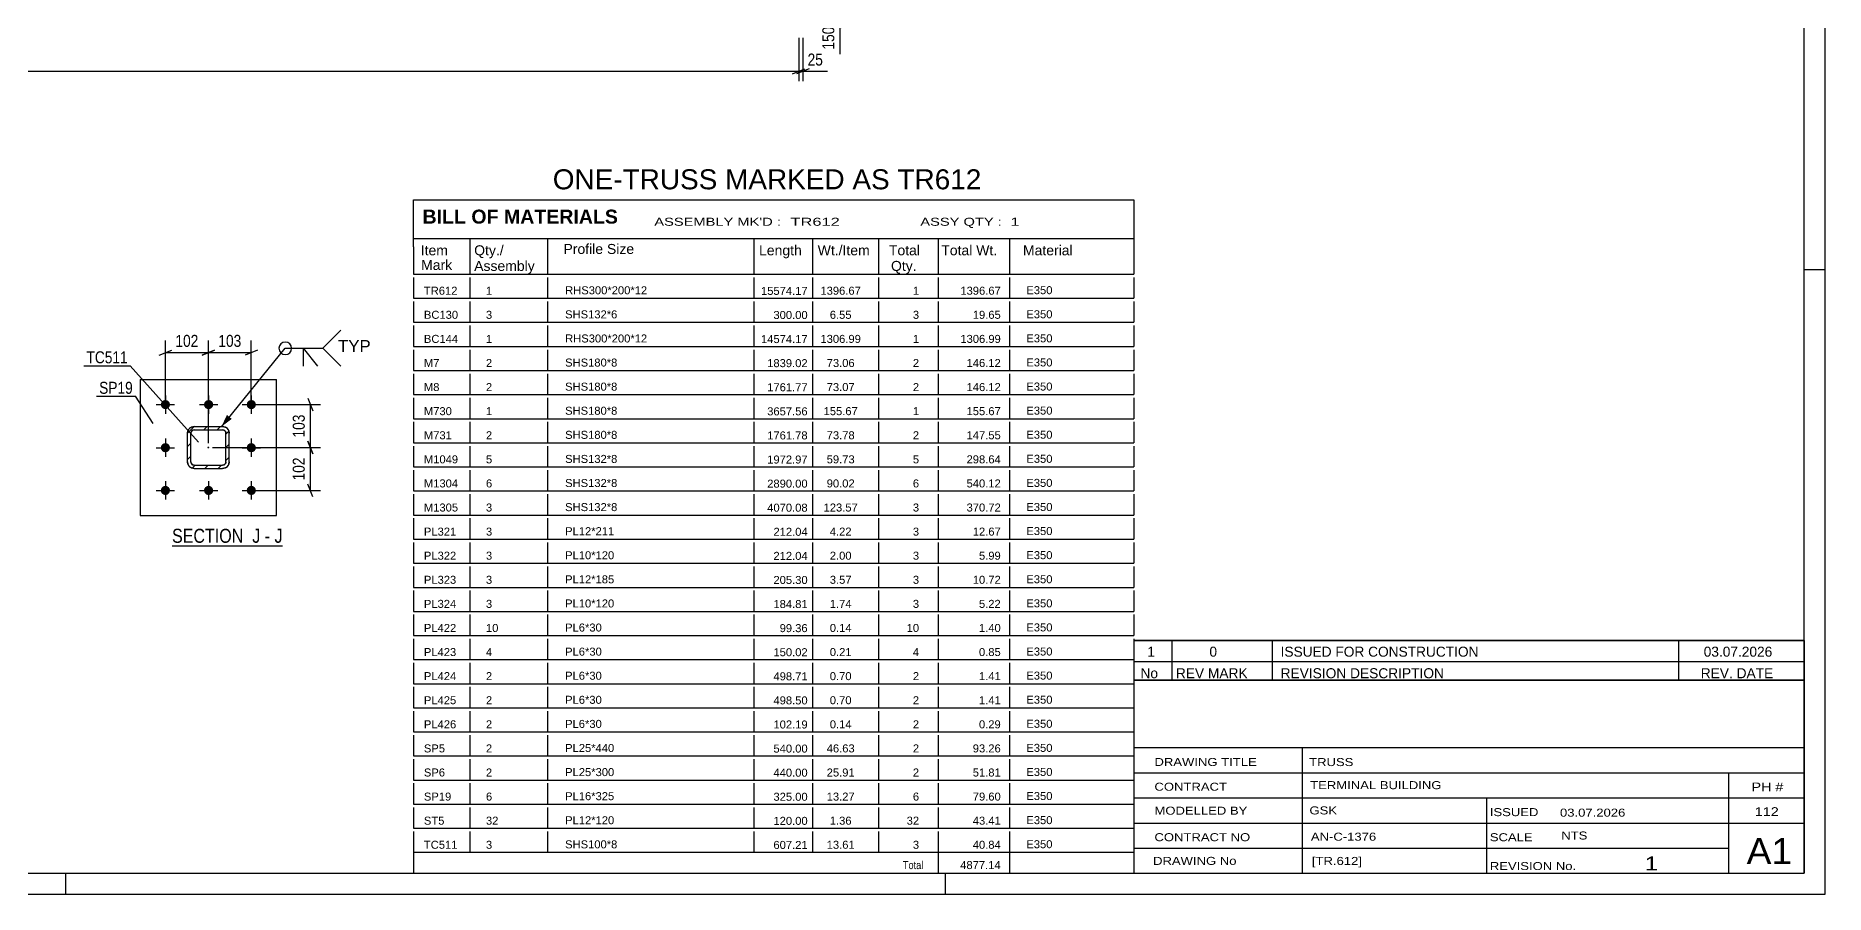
# Model space of a CAD drawing. Header units: millimetres. Extents: x -46 to 795, y -443 to 151.
# Drawn here: x 367.5 to 794.7, y -442.7 to -237.8 of the extents above; entities that cross this region are included whole.
import ezdxf

# ---------------------------------------------------------------- set-up
doc = ezdxf.new("R2010")
doc.units = ezdxf.units.MM
doc.linetypes.add('DXK_LINE_DOT2', pattern=[3.9198, 1.9599, -1.9599])
doc.linetypes.add('DXK_LINE_DOT3', pattern=[5.9187, 2.979, -0.9799, 0.9799, -0.9799])
doc.styles.add('Arial', font='ARIAL.TTF', dxfattribs={"height": 0.2})
doc.styles.add('Arial Bold', font='ARIALBD.TTF', dxfattribs={"height": 0.2})
doc.styles.add('Arial Narrow', font='ARIALN.TTF', dxfattribs={"height": 0.2})

# ---------------------------------------------------------------- blocks, each defined once
blk = doc.blocks.new('Unknown-761550593-18073')
at = {"color": 7, "linetype": 'Continuous'}
for p, q in [((629.69, -382.16), (789.69, -382.16)), ((789.69, -382.16), (629.69, -382.16)), ((629.69, -382.16), (629.69, -387.16)), ((638.69, -382.16), (638.69, -387.16)), ((662.69, -382.16), (662.69, -387.16)), ((759.69, -382.16), (759.69, -387.16)), ((789.69, -382.16), (789.69, -387.16)), ((629.69, -387.16), (789.69, -387.16)), ((629.69, -387.16), (629.69, -391.66)), ((629.69, -387.16), (789.69, -387.16)), ((638.69, -387.16), (638.69, -391.66)), ((662.69, -387.16), (662.69, -391.66)), ((759.69, -387.16), (759.69, -391.66)), ((789.69, -387.16), (789.69, -391.66)), ((789.69, -391.66), (629.69, -391.66))]:
    blk.add_line(p, q, dxfattribs=at)
at = {"color": 7, "linetype": 'Continuous', "style": 'Arial Narrow'}
for s, height, width, p in [('1', 2.39, 1.196471, (632.85, -386.02)), ('0', 2.39, 1.196471, (647.7, -386.02)), ('ISSUED FOR CONSTRUCTION', 2.3861, 1.196471, (664.69, -386.02)), ('03.07.2026', 2.386, 1.196471, (765.69, -386.02)), ('No', 2.386, 1.2, (631.24, -391.16)), ('REV MARK', 2.386, 1.2, (639.69, -391.16)), ('REVISION DESCRIPTION', 2.3861, 1.2, (664.69, -391.16)), ('REV. DATE', 2.386, 1.2, (764.98, -391.16))]:
    blk.add_text(s, height=height, dxfattribs=dict(at, width=width)).set_placement(p)
blk = doc.blocks.new('Unknown-761550593-1135')
at = {"color": 5, "linetype": 'Continuous'}
for p, q in [((794.69, -442.72), (794.69, 151.28)), ((789.69, -437.72), (789.69, 146.28)), ((794.69, -293.72), (789.69, -293.72)), ((-41.31, -437.72), (789.69, -437.72)), ((374.69, -442.72), (374.69, -437.72)), ((584.69, -442.72), (584.69, -437.72)), ((-46.31, -442.72), (794.69, -442.72))]:
    blk.add_line(p, q, dxfattribs=at)
blk = doc.blocks.new('Unknown-761550593-18070')
at = {"color": 7, "linetype": 'Continuous'}
for p, q in [((457.69, -276.96), (629.69, -276.96)), ((457.69, -288.21), (457.69, -276.96)), ((629.69, -276.96), (629.69, -288.21)), ((457.69, -286.21), (629.69, -286.21)), ((457.69, -288.21), (457.69, -293.21)), ((471.19, -286.21), (471.19, -294.71)), ((489.69, -286.21), (489.69, -294.71)), ((538.97, -286.21), (538.97, -294.71)), ((552.97, -286.21), (552.97, -294.71)), ((568.69, -286.21), (568.69, -294.71)), ((582.97, -286.21), (582.97, -294.71)), ((599.97, -286.21), (599.97, -294.71)), ((629.69, -288.21), (629.69, -294.71)), ((457.69, -293.21), (457.69, -294.71)), ((457.69, -294.71), (629.69, -294.71)), ((457.69, -295.49), (457.69, -300.46)), ((471.19, -295.49), (471.19, -300.46)), ((489.69, -295.49), (489.69, -300.46)), ((538.97, -295.49), (538.97, -300.46)), ((552.97, -295.49), (552.97, -300.46)), ((568.69, -295.49), (568.69, -300.46)), ((582.97, -295.49), (582.97, -300.46)), ((599.97, -295.49), (599.97, -300.46)), ((629.69, -295.49), (629.69, -300.46)), ((457.69, -300.46), (629.69, -300.46)), ((457.69, -301.24), (457.69, -306.21)), ((471.19, -301.24), (471.19, -306.21)), ((489.69, -301.24), (489.69, -306.21)), ((538.97, -301.24), (538.97, -306.21)), ((552.97, -301.24), (552.97, -306.21)), ((568.69, -301.24), (568.69, -306.21)), ((582.97, -301.24), (582.97, -306.21)), ((599.97, -301.24), (599.97, -306.21)), ((629.69, -301.24), (629.69, -306.21)), ((457.69, -306.21), (629.69, -306.21)), ((457.69, -306.99), (457.69, -311.96)), ((471.19, -306.99), (471.19, -311.96)), ((489.69, -306.99), (489.69, -311.96)), ((538.97, -306.99), (538.97, -311.96)), ((552.97, -306.99), (552.97, -311.96)), ((568.69, -306.99), (568.69, -311.96)), ((582.97, -306.99), (582.97, -311.96)), ((599.97, -306.99), (599.97, -311.96)), ((629.69, -306.99), (629.69, -311.96)), ((457.69, -311.96), (629.69, -311.96)), ((457.69, -312.74), (457.69, -317.71)), ((471.19, -312.74), (471.19, -317.71)), ((489.69, -312.74), (489.69, -317.71)), ((538.97, -312.74), (538.97, -317.71)), ((552.97, -312.74), (552.97, -317.71)), ((568.69, -312.74), (568.69, -317.71)), ((582.97, -312.74), (582.97, -317.71)), ((599.97, -312.74), (599.97, -317.71)), ((629.69, -312.74), (629.69, -317.71)), ((457.69, -317.71), (629.69, -317.71)), ((457.69, -318.49), (457.69, -323.46)), ((471.19, -318.49), (471.19, -323.46)), ((489.69, -318.49), (489.69, -323.46)), ((538.97, -318.49), (538.97, -323.46)), ((552.97, -318.49), (552.97, -323.46)), ((568.69, -318.49), (568.69, -323.46)), ((582.97, -318.49), (582.97, -323.46)), ((599.97, -318.49), (599.97, -323.46)), ((629.69, -318.49), (629.69, -323.46)), ((457.69, -323.46), (629.69, -323.46)), ((457.69, -324.24), (457.69, -329.21)), ((471.19, -324.24), (471.19, -329.21)), ((489.69, -324.24), (489.69, -329.21)), ((538.97, -324.24), (538.97, -329.21)), ((552.97, -324.24), (552.97, -329.21)), ((568.69, -324.24), (568.69, -329.21)), ((582.97, -324.24), (582.97, -329.21)), ((599.97, -324.24), (599.97, -329.21)), ((629.69, -324.24), (629.69, -329.21)), ((457.69, -329.21), (629.69, -329.21)), ((457.69, -329.99), (457.69, -334.96)), ((471.19, -329.99), (471.19, -334.96)), ((489.69, -329.99), (489.69, -334.96)), ((538.97, -329.99), (538.97, -334.96)), ((552.97, -329.99), (552.97, -334.96)), ((568.69, -329.99), (568.69, -334.96)), ((582.97, -329.99), (582.97, -334.96)), ((599.97, -329.99), (599.97, -334.96)), ((629.69, -329.99), (629.69, -334.96)), ((457.69, -334.96), (629.69, -334.96)), ((457.69, -335.74), (457.69, -340.72)), ((471.19, -335.74), (471.19, -340.72)), ((489.69, -335.74), (489.69, -340.72)), ((538.97, -335.74), (538.97, -340.72)), ((552.97, -335.74), (552.97, -340.72)), ((568.69, -335.74), (568.69, -340.72)), ((582.97, -335.74), (582.97, -340.72)), ((599.97, -335.74), (599.97, -340.72)), ((629.69, -335.74), (629.69, -340.72)), ((457.69, -340.72), (629.69, -340.72)), ((457.69, -341.49), (457.69, -346.47)), ((471.19, -341.49), (471.19, -346.47)), ((489.69, -341.49), (489.69, -346.47)), ((538.97, -341.49), (538.97, -346.47)), ((552.97, -341.49), (552.97, -346.47)), ((568.69, -341.49), (568.69, -346.47)), ((582.97, -341.49), (582.97, -346.47)), ((599.97, -341.49), (599.97, -346.47)), ((629.69, -341.49), (629.69, -346.47)), ((457.69, -346.47), (629.69, -346.47)), ((457.69, -347.24), (457.69, -352.22)), ((471.19, -347.24), (471.19, -352.22)), ((489.69, -347.24), (489.69, -352.22)), ((538.97, -347.24), (538.97, -352.22)), ((552.97, -347.24), (552.97, -352.22)), ((568.69, -347.24), (568.69, -352.22)), ((582.97, -347.24), (582.97, -352.22)), ((599.97, -347.24), (599.97, -352.22)), ((629.69, -347.24), (629.69, -352.22)), ((457.69, -352.22), (629.69, -352.22)), ((457.69, -352.99), (457.69, -357.97)), ((471.19, -352.99), (471.19, -357.97)), ((489.69, -352.99), (489.69, -357.97)), ((538.97, -352.99), (538.97, -357.97)), ((552.97, -352.99), (552.97, -357.97)), ((568.69, -352.99), (568.69, -357.97)), ((582.97, -352.99), (582.97, -357.97)), ((599.97, -352.99), (599.97, -357.97)), ((629.69, -352.99), (629.69, -357.97)), ((457.69, -357.97), (629.69, -357.97)), ((457.69, -358.74), (457.69, -363.72)), ((471.19, -358.74), (471.19, -363.72)), ((489.69, -358.74), (489.69, -363.72)), ((538.97, -358.74), (538.97, -363.72)), ((552.97, -358.74), (552.97, -363.72)), ((568.69, -358.74), (568.69, -363.72)), ((582.97, -358.74), (582.97, -363.72)), ((599.97, -358.74), (599.97, -363.72)), ((629.69, -358.74), (629.69, -363.72)), ((457.69, -363.72), (629.69, -363.72)), ((457.69, -364.49), (457.69, -369.47)), ((471.19, -364.49), (471.19, -369.47)), ((489.69, -364.49), (489.69, -369.47)), ((538.97, -364.49), (538.97, -369.47)), ((552.97, -364.49), (552.97, -369.47)), ((568.69, -364.49), (568.69, -369.47)), ((582.97, -364.49), (582.97, -369.47)), ((599.97, -364.49), (599.97, -369.47)), ((629.69, -364.49), (629.69, -369.47)), ((457.69, -369.47), (629.69, -369.47)), ((457.69, -370.24), (457.69, -375.22)), ((471.19, -370.24), (471.19, -375.22)), ((489.69, -370.24), (489.69, -375.22)), ((538.97, -370.24), (538.97, -375.22)), ((552.97, -370.24), (552.97, -375.22)), ((568.69, -370.24), (568.69, -375.22)), ((582.97, -370.24), (582.97, -375.22)), ((599.97, -370.24), (599.97, -375.22)), ((629.69, -370.24), (629.69, -375.22)), ((457.69, -375.22), (629.69, -375.22)), ((457.69, -375.99), (457.69, -380.97)), ((471.19, -375.99), (471.19, -380.97)), ((489.69, -375.99), (489.69, -380.97)), ((538.97, -375.99), (538.97, -380.97)), ((552.97, -375.99), (552.97, -380.97)), ((568.69, -375.99), (568.69, -380.97)), ((582.97, -375.99), (582.97, -380.97)), ((599.97, -375.99), (599.97, -380.97)), ((629.69, -375.99), (629.69, -380.97)), ((457.69, -380.97), (629.69, -380.97)), ((457.69, -381.74), (457.69, -386.72)), ((471.19, -381.74), (471.19, -386.72)), ((489.69, -381.74), (489.69, -386.72)), ((538.97, -381.74), (538.97, -386.72)), ((552.97, -381.74), (552.97, -386.72)), ((568.69, -381.74), (568.69, -386.72)), ((582.97, -381.74), (582.97, -386.72)), ((599.97, -381.74), (599.97, -386.72)), ((629.69, -381.74), (629.69, -386.72)), ((457.69, -386.72), (629.69, -386.72)), ((457.69, -387.49), (457.69, -392.47)), ((471.19, -387.49), (471.19, -392.47)), ((489.69, -387.49), (489.69, -392.47)), ((538.97, -387.49), (538.97, -392.47)), ((552.97, -387.49), (552.97, -392.47)), ((568.69, -387.49), (568.69, -392.47)), ((582.97, -387.49), (582.97, -392.47)), ((599.97, -387.49), (599.97, -392.47)), ((629.69, -387.49), (629.69, -392.47)), ((457.69, -392.47), (629.69, -392.47)), ((457.69, -393.24), (457.69, -398.22)), ((471.19, -393.24), (471.19, -398.22)), ((489.69, -393.24), (489.69, -398.22)), ((538.97, -393.24), (538.97, -398.22)), ((552.97, -393.24), (552.97, -398.22)), ((568.69, -393.24), (568.69, -398.22)), ((582.97, -393.24), (582.97, -398.22)), ((599.97, -393.24), (599.97, -398.22)), ((629.69, -393.24), (629.69, -398.22)), ((457.69, -398.22), (629.69, -398.22)), ((457.69, -398.99), (457.69, -403.97)), ((471.19, -398.99), (471.19, -403.97)), ((489.69, -398.99), (489.69, -403.97)), ((538.97, -398.99), (538.97, -403.97)), ((552.97, -398.99), (552.97, -403.97)), ((568.69, -398.99), (568.69, -403.97)), ((582.97, -398.99), (582.97, -403.97)), ((599.97, -398.99), (599.97, -403.97)), ((629.69, -398.99), (629.69, -403.97)), ((457.69, -403.97), (629.69, -403.97)), ((457.69, -404.74), (457.69, -409.72)), ((471.19, -404.74), (471.19, -409.72)), ((489.69, -404.74), (489.69, -409.72)), ((538.97, -404.74), (538.97, -409.72)), ((552.97, -404.74), (552.97, -409.72)), ((568.69, -404.74), (568.69, -409.72)), ((582.97, -404.74), (582.97, -409.72)), ((599.97, -404.74), (599.97, -409.72)), ((629.69, -404.74), (629.69, -409.72)), ((457.69, -409.72), (629.69, -409.72)), ((457.69, -410.49), (457.69, -415.47)), ((471.19, -410.49), (471.19, -415.47)), ((489.69, -410.49), (489.69, -415.47)), ((538.97, -410.49), (538.97, -415.47)), ((552.97, -410.49), (552.97, -415.47)), ((568.69, -410.49), (568.69, -415.47)), ((582.97, -410.49), (582.97, -415.47)), ((599.97, -410.49), (599.97, -415.47)), ((629.69, -410.49), (629.69, -415.47)), ((457.69, -415.47), (629.69, -415.47)), ((457.69, -416.24), (457.69, -421.22)), ((471.19, -416.24), (471.19, -421.22)), ((489.69, -416.24), (489.69, -421.22)), ((538.97, -416.24), (538.97, -421.22)), ((552.97, -416.24), (552.97, -421.22)), ((568.69, -416.24), (568.69, -421.22)), ((582.97, -416.24), (582.97, -421.22)), ((599.97, -416.24), (599.97, -421.22)), ((629.69, -416.24), (629.69, -421.22)), ((457.69, -421.22), (629.69, -421.22)), ((457.69, -421.99), (457.69, -426.97)), ((471.19, -421.99), (471.19, -426.97)), ((489.69, -421.99), (489.69, -426.97)), ((538.97, -421.99), (538.97, -426.97)), ((552.97, -421.99), (552.97, -426.97)), ((568.69, -421.99), (568.69, -426.97)), ((582.97, -421.99), (582.97, -426.97)), ((599.97, -421.99), (599.97, -426.97)), ((629.69, -421.99), (629.69, -426.97)), ((457.69, -426.97), (629.69, -426.97)), ((457.69, -427.74), (457.69, -432.72)), ((471.19, -427.74), (471.19, -432.72)), ((489.69, -427.74), (489.69, -432.72)), ((538.97, -427.74), (538.97, -432.72)), ((552.97, -427.74), (552.97, -432.72)), ((568.69, -427.74), (568.69, -432.72)), ((582.97, -427.74), (582.97, -432.72)), ((599.97, -427.74), (599.97, -432.72)), ((629.69, -427.74), (629.69, -432.72)), ((457.69, -432.72), (629.69, -432.72)), ((457.69, -432.72), (629.69, -432.72)), ((457.69, -432.72), (457.69, -437.72)), ((582.97, -432.72), (582.97, -437.72)), ((599.97, -432.72), (599.97, -437.72)), ((629.69, -432.72), (629.69, -437.72)), ((457.69, -437.72), (629.69, -437.72))]:
    blk.add_line(p, q, dxfattribs=at)
at = {"color": 7}
for s, height, style, p in [('BILL OF MATERIALS', 3.3405, 'Arial Bold', (459.85, -282.65)), ('Profile Size', 2.3877, 'Arial', (493.51, -289.89)), ('Mark', 2.388, 'Arial', (459.53, -293.71))]:
    blk.add_text(s, height=height, dxfattribs=dict(at, style=style)).set_placement(p)
at = {"color": 7, "linetype": 'Continuous', "style": 'Arial Narrow'}
for s, height, width, p in [("ASSEMBLY MK'D :", 1.9089, 1.6, (515.19, -283.16)), ('TR612', 1.909, 1.794707, (547.69, -283.16)), ('ASSY QTY :', 1.909, 1.6, (578.69, -283.16)), ('1', 1.91, 1.794707, (600.19, -283.16))]:
    blk.add_text(s, height=height, dxfattribs=dict(at, width=width)).set_placement(p)
at = {"color": 7, "linetype": 'Continuous'}
for s, height, style, p in [('Item', 2.388, 'Arial', (459.44, -290.21)), ('Qty./', 2.388, 'Arial', (472.19, -290.21)), ('Length', 2.388, 'Arial', (540.19, -290.21)), ('Wt./Item', 2.388, 'Arial', (554.19, -290.21)), ('Total', 2.388, 'Arial', (571.19, -290.21)), ('Total Wt.', 2.388, 'Arial', (583.69, -290.21)), ('Material', 2.388, 'Arial', (603.19, -290.21)), ('Assembly', 2.388, 'Arial', (472.19, -293.94)), ('Qty.', 2.388, 'Arial', (571.69, -293.94)), ('TR612', 1.91, 'Arial', (460.19, -299.62)), ('1', 1.91, 'Arial', (475, -299.62)), ('RHS300*200*12', 1.9102, 'Arial', (493.9, -299.52)), ('15574.17', 1.91, 'Arial', (540.66, -299.66)), ('1396.67', 1.91, 'Arial', (554.85, -299.62)), ('1', 1.91, 'Arial', (576.91, -299.62)), ('1396.67', 1.91, 'Arial', (588.25, -299.62)), ('E350', 1.91, 'Arial', (604, -299.49)), ('BC130', 1.91, 'Arial', (460.19, -305.37)), ('3', 1.91, 'Arial', (475, -305.37)), ('SHS132*6', 1.91, 'Arial', (493.9, -305.27)), ('300.00', 1.91, 'Arial', (543.63, -305.41)), ('6.55', 1.91, 'Arial', (557.08, -305.37)), ('3', 1.91, 'Arial', (576.91, -305.37)), ('19.65', 1.91, 'Arial', (591.21, -305.37)), ('E350', 1.91, 'Arial', (604, -305.24)), ('BC144', 1.91, 'Arial', (460.19, -311.12)), ('1', 1.91, 'Arial', (475, -311.12)), ('RHS300*200*12', 1.9102, 'Arial', (493.9, -311.02)), ('14574.17', 1.91, 'Arial', (540.66, -311.16)), ('1306.99', 1.91, 'Arial', (554.85, -311.12)), ('1', 1.91, 'Arial', (576.91, -311.12)), ('1306.99', 1.91, 'Arial', (588.25, -311.12)), ('E350', 1.91, 'Arial', (604, -310.99)), ('M7', 1.91, 'Arial', (460.19, -316.87)), ('2', 1.91, 'Arial', (475, -316.87)), ('SHS180*8', 1.91, 'Arial', (493.9, -316.77)), ('1839.02', 1.91, 'Arial', (542.14, -316.91)), ('73.06', 1.91, 'Arial', (556.34, -316.87)), ('2', 1.91, 'Arial', (576.91, -316.87)), ('146.12', 1.91, 'Arial', (589.73, -316.87)), ('E350', 1.91, 'Arial', (604, -316.74)), ('M8', 1.91, 'Arial', (460.19, -322.62)), ('2', 1.91, 'Arial', (475, -322.62)), ('SHS180*8', 1.91, 'Arial', (493.9, -322.52)), ('1761.77', 1.91, 'Arial', (542.14, -322.66)), ('73.07', 1.91, 'Arial', (556.34, -322.62)), ('2', 1.91, 'Arial', (576.91, -322.62)), ('146.12', 1.91, 'Arial', (589.73, -322.62)), ('E350', 1.91, 'Arial', (604, -322.49)), ('M730', 1.91, 'Arial', (460.19, -328.37)), ('1', 1.91, 'Arial', (475, -328.37)), ('SHS180*8', 1.91, 'Arial', (493.9, -328.27)), ('3657.56', 1.91, 'Arial', (542.14, -328.41)), ('155.67', 1.91, 'Arial', (555.6, -328.37)), ('1', 1.91, 'Arial', (576.91, -328.37)), ('155.67', 1.91, 'Arial', (589.73, -328.37)), ('E350', 1.91, 'Arial', (604, -328.24)), ('M731', 1.91, 'Arial', (460.19, -334.12)), ('2', 1.91, 'Arial', (475, -334.12)), ('SHS180*8', 1.91, 'Arial', (493.9, -334.02)), ('1761.78', 1.91, 'Arial', (542.14, -334.16)), ('73.78', 1.91, 'Arial', (556.34, -334.12)), ('2', 1.91, 'Arial', (576.91, -334.12)), ('147.55', 1.91, 'Arial', (589.73, -334.12)), ('E350', 1.91, 'Arial', (604, -333.99)), ('M1049', 1.91, 'Arial', (460.19, -339.87)), ('5', 1.91, 'Arial', (475, -339.87)), ('SHS132*8', 1.91, 'Arial', (493.9, -339.77)), ('1972.97', 1.91, 'Arial', (542.14, -339.91)), ('59.73', 1.91, 'Arial', (556.34, -339.87)), ('5', 1.91, 'Arial', (576.91, -339.87)), ('298.64', 1.91, 'Arial', (589.73, -339.87)), ('E350', 1.91, 'Arial', (604, -339.74)), ('M1304', 1.91, 'Arial', (460.19, -345.62)), ('6', 1.91, 'Arial', (475, -345.62)), ('SHS132*8', 1.91, 'Arial', (493.9, -345.52)), ('2890.00', 1.91, 'Arial', (542.14, -345.66)), ('90.02', 1.91, 'Arial', (556.34, -345.62)), ('6', 1.91, 'Arial', (576.91, -345.62)), ('540.12', 1.91, 'Arial', (589.73, -345.62)), ('E350', 1.91, 'Arial', (604, -345.49)), ('M1305', 1.91, 'Arial', (460.19, -351.37)), ('3', 1.91, 'Arial', (475, -351.37)), ('SHS132*8', 1.91, 'Arial', (493.9, -351.27)), ('4070.08', 1.91, 'Arial', (542.14, -351.41)), ('123.57', 1.91, 'Arial', (555.6, -351.37)), ('3', 1.91, 'Arial', (576.91, -351.37)), ('370.72', 1.91, 'Arial', (589.73, -351.37)), ('E350', 1.91, 'Arial', (604, -351.24)), ('PL321', 1.91, 'Arial', (460.19, -357.12)), ('3', 1.91, 'Arial', (475, -357.12)), ('PL12*211', 1.91, 'Arial', (493.9, -357.02)), ('212.04', 1.91, 'Arial', (543.63, -357.16)), ('4.22', 1.91, 'Arial', (557.08, -357.12)), ('3', 1.91, 'Arial', (576.91, -357.12)), ('12.67', 1.91, 'Arial', (591.21, -357.12)), ('E350', 1.91, 'Arial', (604, -356.99)), ('PL322', 1.91, 'Arial', (460.19, -362.87)), ('3', 1.91, 'Arial', (475, -362.87)), ('PL10*120', 1.91, 'Arial', (493.9, -362.77)), ('212.04', 1.91, 'Arial', (543.63, -362.91)), ('2.00', 1.91, 'Arial', (557.08, -362.87)), ('3', 1.91, 'Arial', (576.91, -362.87)), ('5.99', 1.91, 'Arial', (592.69, -362.87)), ('E350', 1.91, 'Arial', (604, -362.74)), ('PL323', 1.91, 'Arial', (460.19, -368.62)), ('3', 1.91, 'Arial', (475, -368.62)), ('PL12*185', 1.91, 'Arial', (493.9, -368.52)), ('205.30', 1.91, 'Arial', (543.63, -368.66)), ('3.57', 1.91, 'Arial', (557.08, -368.62)), ('3', 1.91, 'Arial', (576.91, -368.62)), ('10.72', 1.91, 'Arial', (591.21, -368.62)), ('E350', 1.91, 'Arial', (604, -368.49)), ('PL324', 1.91, 'Arial', (460.19, -374.37)), ('3', 1.91, 'Arial', (475, -374.37)), ('PL10*120', 1.91, 'Arial', (493.9, -374.27)), ('184.81', 1.91, 'Arial', (543.63, -374.41)), ('1.74', 1.91, 'Arial', (557.08, -374.37)), ('3', 1.91, 'Arial', (576.91, -374.37)), ('5.22', 1.91, 'Arial', (592.69, -374.37)), ('E350', 1.91, 'Arial', (604, -374.24)), ('PL422', 1.91, 'Arial', (460.19, -380.12)), ('10', 1.91, 'Arial', (475, -380.12)), ('PL6*30', 1.91, 'Arial', (493.9, -380.02)), ('99.36', 1.91, 'Arial', (545.11, -380.16)), ('0.14', 1.91, 'Arial', (557.08, -380.12)), ('10', 1.91, 'Arial', (575.43, -380.12)), ('1.40', 1.91, 'Arial', (592.69, -380.12)), ('E350', 1.91, 'Arial', (604, -379.99)), ('PL423', 1.91, 'Arial', (460.19, -385.87)), ('4', 1.91, 'Arial', (475, -385.87)), ('PL6*30', 1.91, 'Arial', (493.9, -385.77)), ('150.02', 1.91, 'Arial', (543.63, -385.91)), ('0.21', 1.91, 'Arial', (557.08, -385.87)), ('4', 1.91, 'Arial', (576.91, -385.87)), ('0.85', 1.91, 'Arial', (592.69, -385.87)), ('E350', 1.91, 'Arial', (604, -385.74)), ('PL424', 1.91, 'Arial', (460.19, -391.62)), ('2', 1.91, 'Arial', (475, -391.62)), ('PL6*30', 1.91, 'Arial', (493.9, -391.52)), ('498.71', 1.91, 'Arial', (543.63, -391.66)), ('0.70', 1.91, 'Arial', (557.08, -391.62)), ('2', 1.91, 'Arial', (576.91, -391.62)), ('1.41', 1.91, 'Arial', (592.69, -391.62)), ('E350', 1.91, 'Arial', (604, -391.49)), ('PL425', 1.91, 'Arial', (460.19, -397.37)), ('2', 1.91, 'Arial', (475, -397.37)), ('PL6*30', 1.91, 'Arial', (493.9, -397.27)), ('498.50', 1.91, 'Arial', (543.63, -397.41)), ('0.70', 1.91, 'Arial', (557.08, -397.37)), ('2', 1.91, 'Arial', (576.91, -397.37)), ('1.41', 1.91, 'Arial', (592.69, -397.37)), ('E350', 1.91, 'Arial', (604, -397.24)), ('PL426', 1.91, 'Arial', (460.19, -403.12)), ('2', 1.91, 'Arial', (475, -403.12)), ('PL6*30', 1.91, 'Arial', (493.9, -403.02)), ('102.19', 1.91, 'Arial', (543.63, -403.16)), ('0.14', 1.91, 'Arial', (557.08, -403.12)), ('2', 1.91, 'Arial', (576.91, -403.12)), ('0.29', 1.91, 'Arial', (592.69, -403.12)), ('E350', 1.91, 'Arial', (604, -402.99)), ('SP5', 1.91, 'Arial', (460.19, -408.87)), ('2', 1.91, 'Arial', (475, -408.87)), ('PL25*440', 1.91, 'Arial', (493.9, -408.77)), ('540.00', 1.91, 'Arial', (543.63, -408.91)), ('46.63', 1.91, 'Arial', (556.34, -408.87)), ('2', 1.91, 'Arial', (576.91, -408.87)), ('93.26', 1.91, 'Arial', (591.21, -408.87)), ('E350', 1.91, 'Arial', (604, -408.74)), ('SP6', 1.91, 'Arial', (460.19, -414.62)), ('2', 1.91, 'Arial', (475, -414.62)), ('PL25*300', 1.91, 'Arial', (493.9, -414.52)), ('440.00', 1.91, 'Arial', (543.63, -414.66)), ('25.91', 1.91, 'Arial', (556.34, -414.62)), ('2', 1.91, 'Arial', (576.91, -414.62)), ('51.81', 1.91, 'Arial', (591.21, -414.62)), ('E350', 1.91, 'Arial', (604, -414.49)), ('SP19', 1.91, 'Arial', (460.19, -420.37)), ('6', 1.91, 'Arial', (475, -420.37)), ('PL16*325', 1.91, 'Arial', (493.9, -420.27)), ('325.00', 1.91, 'Arial', (543.63, -420.41)), ('13.27', 1.91, 'Arial', (556.34, -420.37)), ('6', 1.91, 'Arial', (576.91, -420.37)), ('79.60', 1.91, 'Arial', (591.21, -420.37)), ('E350', 1.91, 'Arial', (604, -420.24)), ('ST5', 1.91, 'Arial', (460.19, -426.12)), ('32', 1.91, 'Arial', (475, -426.12)), ('PL12*120', 1.91, 'Arial', (493.9, -426.02)), ('120.00', 1.91, 'Arial', (543.63, -426.16)), ('1.36', 1.91, 'Arial', (557.08, -426.12)), ('32', 1.91, 'Arial', (575.43, -426.12)), ('43.41', 1.91, 'Arial', (591.21, -426.12)), ('E350', 1.91, 'Arial', (604, -425.99)), ('TC511', 1.91, 'Arial', (460.19, -431.87)), ('3', 1.91, 'Arial', (475, -431.87)), ('SHS100*8', 1.91, 'Arial', (493.9, -431.77)), ('607.21', 1.91, 'Arial', (543.63, -431.91)), ('13.61', 1.91, 'Arial', (556.34, -431.87)), ('3', 1.91, 'Arial', (576.91, -431.87)), ('40.84', 1.91, 'Arial', (591.21, -431.87)), ('E350', 1.91, 'Arial', (604, -431.74)), ('Total', 1.909, 'Arial Narrow', (574.53, -436.72)), ('4877.14', 1.91, 'Arial', (588.21, -436.72))]:
    blk.add_text(s, height=height, dxfattribs=dict(at, style=style)).set_placement(p)
blk = doc.blocks.new('Unknown-761550593-18071')
at = {"color": 2, "linetype": 'Continuous'}
blk.add_line((483.69, -276.96), (601.19, -276.96), dxfattribs=at)
at = {"color": 7, "style": 'Arial'}
blk.add_text('ONE-TRUSS MARKED AS TR612', height=4.7754, dxfattribs=at).set_placement((490.95, -274.46))
blk = doc.blocks.new('Unknown-761550593-18072')
at = {"color": 7, "linetype": 'Continuous'}
for p, q in [((629.69, -391.66), (789.69, -391.66)), ((629.69, -391.67), (629.69, -437.72)), ((789.69, -391.72), (789.69, -437.72)), ((629.69, -407.72), (789.69, -407.72)), ((669.83, -407.72), (669.83, -437.72)), ((629.69, -413.72), (789.69, -413.72)), ((771.69, -437.66), (771.69, -413.66)), ((629.69, -419.72), (789.69, -419.72)), ((713.83, -419.72), (713.83, -437.72)), ((629.69, -425.72), (789.69, -425.72)), ((629.69, -431.72), (771.69, -431.72)), ((629.69, -437.72), (789.69, -437.72))]:
    blk.add_line(p, q, dxfattribs=at)
at = {"color": 7, "style": 'Arial Narrow'}
for s, height, width, p in [('DRAWING TITLE', 1.9089, 1.425378, (634.58, -412.11)), ('TRUSS ', 1.909, 1.425378, (671.5, -412.13)), ('CONTRACT', 1.909, 1.425378, (634.58, -418.01)), ('TERMINAL BUILDING', 1.9089, 1.425378, (671.75, -417.64)), ('MODELLED BY', 1.9089, 1.425378, (634.58, -423.73)), ('GSK', 1.909, 1.425378, (671.58, -423.67)), ('ISSUED', 1.909, 1.425378, (714.63, -424.08)), ('03.07.2026', 1.909, 1.425378, (731.38, -424.2)), ('CONTRACT NO', 1.9089, 1.425378, (634.58, -430.06)), ('AN-C-1376', 1.909, 1.425378, (671.92, -429.94)), ('SCALE', 1.909, 1.425378, (714.63, -430.07)), ('A1', 6.204, 1.25, (775.93, -435.52)), ('DRAWING No', 1.909, 1.425378, (634.25, -435.72)), ('[TR.612]', 1.909, 1.425378, (672.16, -435.73)), ('REVISION No.', 1.9089, 1.425378, (714.63, -436.95)), ('1', 3.34, 1.5, (751.61, -437.04))]:
    blk.add_text(s, height=height, dxfattribs=dict(at, width=width)).set_placement(p)
at = {"color": 7, "linetype": 'Continuous', "style": 'Arial Narrow'}
for s, height, width, p in [('PH #', 2.1, 1.42538, (777.09, -418.16)), ('112', 2.1, 1.42538, (777.88, -424.06)), ('NTS', 1.909, 1.425378, (731.69, -429.66))]:
    blk.add_text(s, height=height, dxfattribs=dict(at, width=width)).set_placement(p)
blk = doc.blocks.new('Unknown-761550593-17 - 13718')
at = {"color": 6, "linetype": 'Continuous'}
blk.add_line((400.07, -359.59), (426.44, -359.59), dxfattribs=at)
at = {"color": 0, "linetype": 'Continuous'}
blk.add_wipeout([(418.18, -358.84), (418.18, -355.34), (400.07, -355.34), (400.07, -358.84)], dxfattribs=at)
at = {"color": 7, "linetype": 'Continuous', "style": 'Arial Narrow'}
blk.add_text('SECTION ', height=3.34, dxfattribs=at).set_placement((400.07, -358.84))
at = {"color": 0, "linetype": 'Continuous'}
blk.add_wipeout([(421.15, -358.84), (421.15, -355.34), (419.23, -355.34), (419.23, -358.84)], dxfattribs=at)
blk.add_wipeout([(423.48, -358.84), (423.48, -355.34), (422.2, -355.34), (422.2, -358.84)], dxfattribs=at)
at = {"color": 7, "linetype": 'Continuous', "style": 'Arial Narrow'}
blk.add_text('J', height=3.34, dxfattribs=at).set_placement((419.23, -358.84))
at = {"color": 0, "linetype": 'Continuous'}
blk.add_wipeout([(426.44, -358.84), (426.44, -355.34), (424.53, -355.34), (424.53, -358.84)], dxfattribs=at)
at = {"color": 7, "linetype": 'Continuous', "style": 'Arial Narrow'}
for s, p in [('-', (422.2, -358.84)), ('J', (424.53, -358.84))]:
    blk.add_text(s, height=3.34, dxfattribs=at).set_placement(p)
blk = doc.blocks.new('Part-761550593-13750 - 13718')
at = {"linetype": 'Continuous'}
h = blk.add_hatch(dxfattribs=at)
h.set_pattern_fill('', scale=0.7, style=0, pattern_type=0)
h.set_pattern_definition([(45, (405.3387, -331.0908), (-1.57154, 1.57154), [])])
h.paths.add_polyline_path([(412.14, -331.09), (405.34, -331.09), (404.73, -331.21), (404.21, -331.56), (403.86, -332.08), (403.74, -332.69), (403.74, -339.49), (403.86, -340.1), (404.21, -340.62), (404.73, -340.97), (405.34, -341.09), (412.14, -341.09), (412.75, -340.97), (413.27, -340.62), (413.62, -340.1), (413.74, -339.49), (413.74, -332.69), (413.62, -332.08), (413.27, -331.56), (412.75, -331.21)])
h.paths.add_polyline_path([(412.88, -332.38), (412.94, -332.69), (412.94, -339.49), (412.88, -339.8), (412.7, -340.06), (412.44, -340.23), (412.14, -340.29), (405.34, -340.29), (405.03, -340.23), (404.77, -340.06), (404.6, -339.8), (404.54, -339.49), (404.54, -332.69), (404.6, -332.38), (404.77, -332.13), (405.03, -331.95), (405.34, -331.89), (412.14, -331.89), (412.44, -331.95), (412.7, -332.13)])
blk.add_hatch(color=30, dxfattribs=at).paths.add_polyline_path([(408.74, -336.19, -1), (408.74, -335.99, -1)])
at = {"color": 7, "linetype": 'DXK_LINE_DOT2'}
for p, q in [((403.74, -332.69), (403.86, -332.08)), ((403.74, -339.49), (403.74, -332.69)), ((404.6, -332.38), (404.54, -332.69)), ((404.54, -339.49), (404.54, -332.69)), ((404.73, -331.21), (405.34, -331.09)), ((405.34, -331.89), (405.03, -331.95)), ((405.34, -331.09), (412.14, -331.09)), ((405.34, -331.89), (412.14, -331.89)), ((412.14, -331.09), (412.75, -331.21)), ((412.44, -331.95), (412.14, -331.89)), ((412.94, -332.69), (412.88, -332.38)), ((412.94, -339.49), (412.94, -332.69)), ((413.62, -332.08), (413.74, -332.69)), ((413.74, -339.49), (413.74, -332.69)), ((403.86, -340.1), (403.74, -339.49)), ((404.54, -339.49), (404.6, -339.8)), ((405.34, -341.09), (404.73, -340.97)), ((405.03, -340.23), (405.34, -340.29)), ((405.34, -340.29), (412.14, -340.29)), ((405.34, -341.09), (412.14, -341.09)), ((412.14, -340.29), (412.44, -340.23)), ((412.75, -340.97), (412.14, -341.09)), ((412.88, -339.8), (412.94, -339.49)), ((413.74, -339.49), (413.62, -340.1))]:
    blk.add_line(p, q, dxfattribs=at)
at = {"color": 2, "linetype": 'Continuous'}
for p, q in [((403.86, -332.08), (403.74, -332.69)), ((403.74, -339.49), (403.74, -332.69)), ((404.54, -332.69), (404.6, -332.38)), ((404.54, -339.49), (404.54, -332.69)), ((405.34, -331.09), (404.73, -331.21)), ((405.03, -331.95), (405.34, -331.89)), ((405.34, -331.09), (412.14, -331.09)), ((405.34, -331.89), (412.14, -331.89)), ((412.75, -331.21), (412.14, -331.09)), ((412.14, -331.89), (412.44, -331.95)), ((412.88, -332.38), (412.94, -332.69)), ((412.94, -339.49), (412.94, -332.69)), ((413.74, -332.69), (413.62, -332.08)), ((413.74, -339.49), (413.74, -332.69)), ((403.74, -339.49), (403.86, -340.1)), ((404.6, -339.8), (404.54, -339.49)), ((404.73, -340.97), (405.34, -341.09)), ((405.34, -340.29), (405.03, -340.23)), ((405.34, -340.29), (412.14, -340.29)), ((405.34, -341.09), (412.14, -341.09)), ((412.44, -340.23), (412.14, -340.29)), ((412.14, -341.09), (412.75, -340.97)), ((412.94, -339.49), (412.88, -339.8)), ((413.62, -340.1), (413.74, -339.49))]:
    blk.add_line(p, q, dxfattribs=at)
at = {"color": 7, "linetype": 'DXK_LINE_DOT3'}
blk.add_line((408.74, -336.09), (408.74, -336.09), dxfattribs=at)
at = {"color": 30, "linetype": 'DXK_LINE_DOT3'}
blk.add_line((408.74, -336.09), (408.74, -336.09), dxfattribs=at)
at = {"color": 30, "linetype": 'Continuous'}
blk.add_circle((408.74, -336.09), 0.1, dxfattribs=at)
at = {"color": 7, "linetype": 'DXK_LINE_DOT2'}
for centre, radius, start, end in [((405.34, -332.69), 1.6, 112.5, 157.5), ((405.34, -332.69), 0.8, 112.5, 157.5), ((412.14, -332.69), 0.8, 22.5, 67.5), ((412.14, -332.69), 1.6, 22.5, 67.5), ((405.34, -339.49), 1.6, 202.5, 247.5), ((405.34, -339.49), 0.8, 202.5, 247.5), ((412.14, -339.49), 0.8, 292.5, 337.5), ((412.14, -339.49), 1.6, 292.5, 337.5)]:
    blk.add_arc(centre, radius, start, end, dxfattribs=at)
at = {"color": 2, "linetype": 'Continuous'}
for centre, radius, start, end in [((405.34, -332.69), 1.6, 112.5, 157.5), ((405.34, -332.69), 0.8, 112.5, 157.5), ((412.14, -332.69), 0.8, 22.5, 67.5), ((412.14, -332.69), 1.6, 22.5, 67.5), ((405.34, -339.49), 1.6, 202.5, 247.5), ((405.34, -339.49), 0.8, 202.5, 247.5), ((412.14, -339.49), 0.8, 292.5, 337.5), ((412.14, -339.49), 1.6, 292.5, 337.5)]:
    blk.add_arc(centre, radius, start, end, dxfattribs=at)
blk = doc.blocks.new('Part-761550593-13752 - 13718')
at = {"color": 2, "linetype": 'Continuous'}
for p, q in [((392.49, -319.84), (424.99, -319.84)), ((392.49, -319.84), (392.49, -352.34)), ((424.99, -352.34), (424.99, -319.84)), ((392.49, -352.34), (424.99, -352.34))]:
    blk.add_line(p, q, dxfattribs=at)
blk = doc.blocks.new('Bolt-761550593-13836 - 13718')
at = {"linetype": 'Continuous'}
for points in [[(399.59, -325.84, -1), (397.39, -325.84, -1)], [(409.89, -325.84, -1), (407.69, -325.84, -1)], [(420.09, -325.84, -1), (417.89, -325.84, -1)], [(399.59, -336.14, -1), (397.39, -336.14, -1)], [(420.09, -336.14, -1), (417.89, -336.14, -1)], [(399.59, -346.34, -1), (397.39, -346.34, -1)], [(409.89, -346.34, -1), (407.69, -346.34, -1)], [(420.09, -346.34, -1), (417.89, -346.34, -1)]]:
    blk.add_hatch(color=1, dxfattribs=at).paths.add_polyline_path(points)
at = {"color": 1, "linetype": 'Continuous'}
for p, q in [((398.49, -323.64), (398.49, -328.04)), ((408.79, -323.64), (408.79, -328.04)), ((418.99, -323.64), (418.99, -328.04)), ((396.29, -325.84), (400.69, -325.84)), ((406.59, -325.84), (410.99, -325.84)), ((416.79, -325.84), (421.19, -325.84)), ((396.29, -336.14), (400.69, -336.14)), ((398.49, -333.94), (398.49, -338.34)), ((416.79, -336.14), (421.19, -336.14)), ((418.99, -333.94), (418.99, -338.34)), ((398.49, -344.14), (398.49, -348.54)), ((408.79, -344.14), (408.79, -348.54)), ((418.99, -344.14), (418.99, -348.54)), ((396.29, -346.34), (400.69, -346.34)), ((406.59, -346.34), (410.99, -346.34)), ((416.79, -346.34), (421.19, -346.34))]:
    blk.add_line(p, q, dxfattribs=at)
blk = doc.blocks.new('StraightDimension-761550593-5681 - 5370')
at = {"color": 7, "linetype": 'Continuous'}
for p, q in [((551.66, -228.5), (561.91, -228.5)), ((558.91, -227), (560.11, -230)), ((559.51, -234.5), (559.51, -228.5)), ((551.66, -234.5), (561.91, -234.5)), ((560.11, -236), (558.91, -233))]:
    blk.add_line(p, q, dxfattribs=at)
at = {"color": 0}
blk.add_wipeout([(558.76, -235.03), (554.56, -235.03), (554.56, -241.71), (558.76, -241.71)], dxfattribs=at)
at = {"color": 7, "linetype": 'Continuous'}
blk.add_line((559.51, -234.5), (559.51, -242.23), dxfattribs=at)
blk.add_line((559.51, -234.5), (559.51, -242.23), dxfattribs=at)
at = {"color": 3, "style": 'Arial Narrow'}
blk.add_text('150', height=2.863, rotation=90.0002, dxfattribs=at).set_placement((558.16, -241.11))
blk = doc.blocks.new('StraightDimension-761550593-15118 - 5370')
at = {"color": 7, "linetype": 'Continuous'}
for p, q in [((549.66, -238.33), (549.66, -248.67)), ((550.66, -238.3), (550.66, -248.67)), ((548.16, -246.87), (551.16, -245.67)), ((552.16, -245.67), (549.16, -246.87)), ((549.66, -246.27), (550.66, -246.27))]:
    blk.add_line(p, q, dxfattribs=at)
at = {"color": 0}
blk.add_wipeout([(556.04, -245.52), (556.04, -241.32), (551.18, -241.32), (551.18, -245.52)], dxfattribs=at)
at = {"color": 7, "linetype": 'Continuous'}
blk.add_line((550.66, -246.27), (556.57, -246.27), dxfattribs=at)
blk.add_line((550.66, -246.27), (556.57, -246.27), dxfattribs=at)
at = {"color": 3, "style": 'Arial Narrow'}
blk.add_text('25', height=2.863, dxfattribs=at).set_placement((551.78, -244.92))
blk = doc.blocks.new('StraightDimension-761550593-15119 - 5370')
at = {"color": 7, "linetype": 'Continuous'}
for p, q in [((549.66, -238.33), (549.66, -248.67)), ((-2.89, -246.27), (549.66, -246.27)), ((548.16, -246.87), (551.16, -245.67))]:
    blk.add_line(p, q, dxfattribs=at)
blk = doc.blocks.new('StraightDimension-761550593-14040 - 13718')
at = {"color": 7, "linetype": 'Continuous'}
for p, q in [((409.74, -336.09), (435.49, -336.09)), ((432.49, -334.59), (433.69, -337.59)), ((433.09, -346.34), (433.09, -336.09)), ((433.69, -347.84), (432.49, -344.84)), ((419.99, -346.34), (435.49, -346.34))]:
    blk.add_line(p, q, dxfattribs=at)
at = {"color": 0}
blk.add_wipeout([(432.34, -337.87), (428.14, -337.87), (428.14, -344.56), (432.34, -344.56)], dxfattribs=at)
at = {"color": 3, "style": 'Arial Narrow'}
blk.add_text('102', height=2.863, rotation=90.0002, dxfattribs=at).set_placement((431.74, -343.96))
blk = doc.blocks.new('StraightDimension-761550593-14004 - 13718')
at = {"color": 7, "linetype": 'Continuous'}
for p, q in [((408.74, -335.09), (408.74, -310.57)), ((418.99, -324.84), (418.99, -310.57)), ((407.24, -314.02), (410.24, -312.82)), ((408.74, -313.42), (418.99, -313.42)), ((420.49, -312.82), (417.49, -314.02))]:
    blk.add_line(p, q, dxfattribs=at)
at = {"color": 0}
blk.add_wipeout([(417.21, -312.67), (417.21, -308.47), (410.52, -308.47), (410.52, -312.67)], dxfattribs=at)
at = {"color": 3, "style": 'Arial Narrow'}
blk.add_text('103', height=2.863, dxfattribs=at).set_placement((411.12, -312.07))
blk = doc.blocks.new('StraightDimension-761550593-14005 - 13718')
at = {"color": 7, "linetype": 'Continuous'}
for p, q in [((398.49, -324.84), (398.49, -310.57)), ((408.74, -335.09), (408.74, -310.57)), ((396.99, -314.02), (399.99, -312.82)), ((398.49, -313.42), (408.74, -313.42)), ((410.24, -312.82), (407.24, -314.02))]:
    blk.add_line(p, q, dxfattribs=at)
at = {"color": 0}
blk.add_wipeout([(406.96, -312.67), (406.96, -308.47), (400.27, -308.47), (400.27, -312.67)], dxfattribs=at)
at = {"color": 3, "style": 'Arial Narrow'}
blk.add_text('102', height=2.863, dxfattribs=at).set_placement((400.87, -312.07))
blk = doc.blocks.new('StraightDimension-761550593-14039 - 13718')
at = {"color": 7, "linetype": 'Continuous'}
for p, q in [((432.49, -324.34), (433.69, -327.34)), ((419.99, -325.84), (435.49, -325.84)), ((433.09, -336.09), (433.09, -325.84)), ((409.74, -336.09), (435.49, -336.09)), ((433.69, -337.59), (432.49, -334.59))]:
    blk.add_line(p, q, dxfattribs=at)
at = {"color": 0}
blk.add_wipeout([(432.34, -327.62), (428.14, -327.62), (428.14, -334.31), (432.34, -334.31)], dxfattribs=at)
at = {"color": 3, "style": 'Arial Narrow'}
blk.add_text('103', height=2.863, rotation=90.0002, dxfattribs=at).set_placement((431.74, -333.71))
blk = doc.blocks.new('Mark-761550593-14077 - 13718')
at = {"color": 0}
blk.add_wipeout([(389.5, -315.99), (389.5, -312.99), (379.64, -312.99), (379.64, -315.99)], dxfattribs=at)
blk.add_wipeout([(389.5, -315.99), (389.5, -312.99), (379.64, -312.99), (379.64, -315.99)], dxfattribs=at)
at = {"color": 30, "linetype": 'Continuous'}
for p in [(379.04, -316.59), (406.37, -334.85)]:
    blk.add_line(p, (390.1, -316.59), dxfattribs=at)
at = {"color": 3, "style": 'Arial Narrow'}
blk.add_text('TC511', height=2.863, dxfattribs=at).set_placement((379.64, -315.99))
blk = doc.blocks.new('Mark-761550593-14080 - 13718')
at = {"color": 0}
blk.add_wipeout([(390.71, -323.27), (390.71, -320.27), (382.67, -320.27), (382.67, -323.27)], dxfattribs=at)
blk.add_wipeout([(390.71, -323.27), (390.71, -320.27), (382.67, -320.27), (382.67, -323.27)], dxfattribs=at)
at = {"color": 30, "linetype": 'Continuous'}
for p in [(382.07, -323.87), (395.59, -330.36)]:
    blk.add_line(p, (391.31, -323.87), dxfattribs=at)
at = {"color": 3, "style": 'Arial Narrow'}
blk.add_text('SP19', height=2.863, dxfattribs=at).set_placement((382.67, -323.27))
blk = doc.blocks.new('WeldMark-761550593-14090 - 13718')
at = {"linetype": 'Continuous'}
blk.add_hatch(color=30, dxfattribs=at).paths.add_polyline_path([(414.33, -329.27), (411.85, -331.12), (413.17, -328.32)])
at = {"color": 30, "linetype": 'Continuous'}
for p, q in [((411.85, -331.12), (427.1, -312.41)), ((427.1, -312.41), (436.1, -312.41))]:
    blk.add_line(p, q, dxfattribs=at)
at = {"color": 3, "linetype": 'Continuous'}
for q in [(434.82, -316.7), (431.39, -316.7)]:
    blk.add_line((431.39, -312.41), q, dxfattribs=at)
for start, end in [(90, 270), (270, 90)]:
    blk.add_arc((427.1, -312.41), 1.5, start, end, dxfattribs=at)
at = {"color": 0, "linetype": 'Continuous'}
blk.add_wipeout([(447.48, -313.31), (447.48, -310.31), (439.7, -310.31), (439.7, -313.31)], dxfattribs=at)
blk.add_wipeout([(447.48, -313.31), (447.48, -310.31), (439.7, -310.31), (439.7, -313.31)], dxfattribs=at)
at = {"color": 3, "linetype": 'Continuous'}
for q in [(440.39, -308.12), (440.39, -316.7)]:
    blk.add_line((436.1, -312.41), q, dxfattribs=at)
at = {"color": 3, "linetype": 'Continuous', "style": 'Arial'}
blk.add_text('TYP', height=2.865, dxfattribs=at).set_placement((439.7, -313.31))

msp = doc.modelspace()

# ---------------------------------------------------------------- block references
for name in ['Unknown-761550593-1135', 'Unknown-761550593-18071', 'Unknown-761550593-18070', 'Part-761550593-13752 - 13718', 'Bolt-761550593-13836 - 13718', 'Part-761550593-13750 - 13718', 'Unknown-761550593-18073', 'Unknown-761550593-18072']:
    msp.add_blockref(name, (0, 0))

# ---------------------------------------------------------------- next in the draw order: block references
for name in ['StraightDimension-761550593-5681 - 5370', 'StraightDimension-761550593-14040 - 13718', 'Unknown-761550593-17 - 13718']:
    msp.add_blockref(name, (0, 0))

# ---------------------------------------------------------------- next in the draw order: block references
for name in ['StraightDimension-761550593-15118 - 5370', 'StraightDimension-761550593-14004 - 13718']:
    msp.add_blockref(name, (0, 0))

# ---------------------------------------------------------------- next in the draw order: block references
for name in ['StraightDimension-761550593-15119 - 5370', 'StraightDimension-761550593-14005 - 13718']:
    msp.add_blockref(name, (0, 0))

# ---------------------------------------------------------------- next in the draw order: block references
for name in ['Mark-761550593-14077 - 13718', 'StraightDimension-761550593-14039 - 13718']:
    msp.add_blockref(name, (0, 0))

# ---------------------------------------------------------------- next in the draw order: block references
for name in ['WeldMark-761550593-14090 - 13718', 'Mark-761550593-14080 - 13718']:
    msp.add_blockref(name, (0, 0))

doc.saveas('drawing.dxf')
